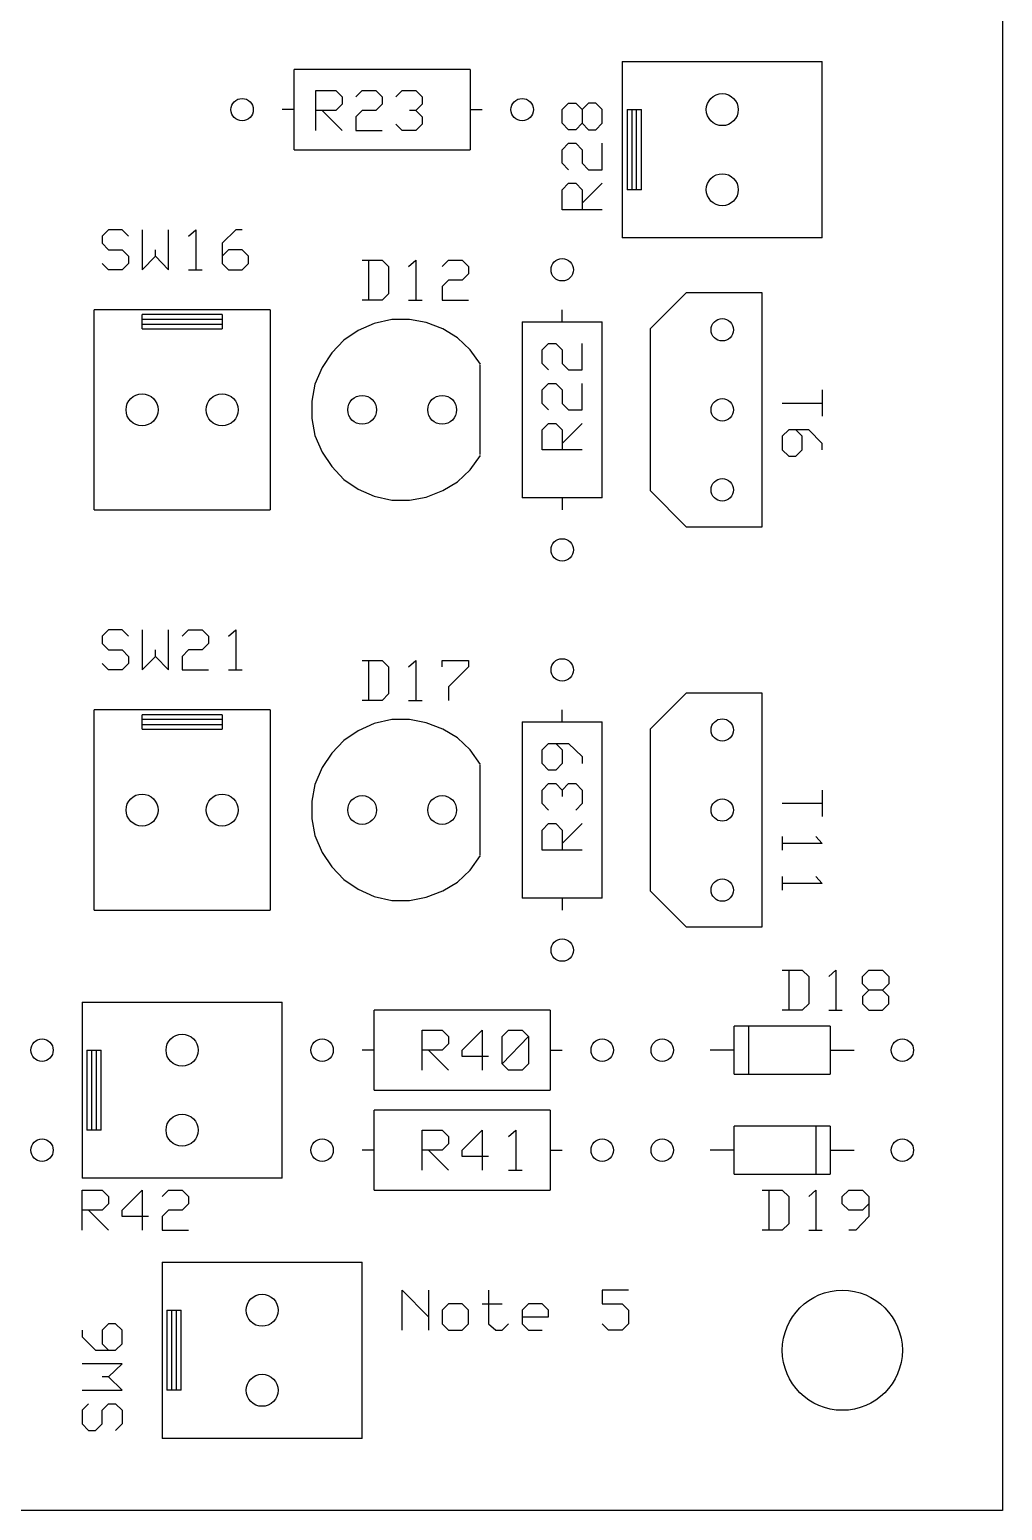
# Model space of a CAD drawing. Extents: x 0 to 5.7, y 0 to 3.7.
# Drawn here: x 4.484 to 5.7, y 0 to 1.85 of the extents above; entities that cross this region are included whole.
import ezdxf

# ---------------------------------------------------------------- set-up
doc = ezdxf.new("R2010")
doc.units = 0
doc.layers.get('0').update_dxf_attribs({"linetype": 'CONTINUOUS'})

msp = doc.modelspace()

# ---------------------------------------------------------------- linework, layer by layer
at = {"color": 7}
for p, q in [((5.7, 3.7), (5.7, 0)), ((4.815, 1.7), (4.815, 1.8)), ((5.035, 1.8), (4.815, 1.8)), ((5.035, 1.8), (5.035, 1.7)), ((5.225, 1.81), (5.475, 1.81)), ((5.225, 1.81), (5.225, 1.59)), ((5.475, 1.59), (5.475, 1.81)), ((4.842, 1.724), (4.842, 1.774)), ((4.842, 1.774), (4.867, 1.774)), ((4.867, 1.774), (4.875, 1.766)), ((4.875, 1.766), (4.875, 1.757)), ((4.892, 1.766), (4.9, 1.774)), ((4.9, 1.774), (4.917, 1.774)), ((4.917, 1.774), (4.925, 1.766)), ((4.925, 1.766), (4.925, 1.757)), ((4.942, 1.766), (4.95, 1.774)), ((4.95, 1.774), (4.967, 1.774)), ((4.967, 1.774), (4.975, 1.766)), ((4.975, 1.766), (4.975, 1.757)), ((5.15, 1.75), (5.158, 1.758)), ((5.158, 1.758), (5.167, 1.758)), ((5.167, 1.758), (5.175, 1.75)), ((5.183, 1.758), (5.175, 1.75)), ((5.192, 1.758), (5.183, 1.758)), ((5.2, 1.75), (5.192, 1.758)), ((4.815, 1.75), (4.8, 1.75)), ((4.867, 1.749), (4.842, 1.749)), ((4.85, 1.749), (4.875, 1.724)), ((4.875, 1.757), (4.867, 1.749)), ((4.9, 1.749), (4.892, 1.741)), ((4.892, 1.741), (4.892, 1.724)), ((4.917, 1.749), (4.9, 1.749)), ((4.925, 1.757), (4.917, 1.749)), ((4.967, 1.749), (4.959, 1.749)), ((4.975, 1.757), (4.967, 1.749)), ((4.967, 1.749), (4.975, 1.741)), ((4.975, 1.741), (4.975, 1.732)), ((5.035, 1.75), (5.05, 1.75)), ((5.15, 1.733), (5.15, 1.75)), ((5.175, 1.75), (5.175, 1.733)), ((5.2, 1.733), (5.2, 1.75)), ((5.231, 1.75), (5.249, 1.75)), ((5.231, 1.75), (5.231, 1.65)), ((5.237, 1.75), (5.243, 1.75)), ((5.237, 1.75), (5.237, 1.65)), ((5.243, 1.65), (5.243, 1.75)), ((5.249, 1.65), (5.249, 1.75)), ((4.892, 1.724), (4.925, 1.724)), ((4.95, 1.724), (4.942, 1.732)), ((4.967, 1.724), (4.95, 1.724)), ((4.975, 1.732), (4.967, 1.724)), ((5.158, 1.725), (5.15, 1.733)), ((5.167, 1.725), (5.158, 1.725)), ((5.175, 1.733), (5.167, 1.725)), ((5.175, 1.733), (5.183, 1.725)), ((5.183, 1.725), (5.192, 1.725)), ((5.192, 1.725), (5.2, 1.733)), ((5.15, 1.7), (5.158, 1.708)), ((5.158, 1.708), (5.167, 1.708)), ((5.167, 1.708), (5.175, 1.7)), ((5.2, 1.675), (5.2, 1.708)), ((4.815, 1.7), (5.035, 1.7)), ((5.15, 1.683), (5.15, 1.7)), ((5.175, 1.7), (5.175, 1.683)), ((5.158, 1.675), (5.15, 1.683)), ((5.175, 1.683), (5.183, 1.675)), ((5.183, 1.675), (5.2, 1.675)), ((5.15, 1.65), (5.158, 1.658)), ((5.15, 1.625), (5.15, 1.65)), ((5.158, 1.658), (5.167, 1.658)), ((5.167, 1.658), (5.175, 1.65)), ((5.175, 1.633), (5.2, 1.658)), ((5.175, 1.65), (5.175, 1.625)), ((5.249, 1.65), (5.231, 1.65)), ((5.243, 1.65), (5.237, 1.65)), ((5.2, 1.625), (5.15, 1.625)), ((4.583, 1.6), (4.575, 1.592)), ((4.575, 1.592), (4.575, 1.583)), ((4.6, 1.6), (4.583, 1.6)), ((4.608, 1.592), (4.6, 1.6)), ((4.625, 1.6), (4.625, 1.55)), ((4.658, 1.55), (4.658, 1.6)), ((4.683, 1.592), (4.692, 1.6)), ((4.692, 1.6), (4.692, 1.55)), ((4.742, 1.6), (4.725, 1.583)), ((4.75, 1.6), (4.742, 1.6)), ((4.575, 1.583), (4.583, 1.575)), ((4.583, 1.575), (4.6, 1.575)), ((4.6, 1.575), (4.608, 1.567)), ((4.642, 1.567), (4.642, 1.575)), ((4.725, 1.583), (4.725, 1.558)), ((4.733, 1.575), (4.725, 1.567)), ((4.75, 1.575), (4.733, 1.575)), ((4.758, 1.567), (4.75, 1.575)), ((5.475, 1.59), (5.225, 1.59)), ((4.583, 1.55), (4.575, 1.558)), ((4.608, 1.558), (4.6, 1.55)), ((4.608, 1.567), (4.608, 1.558)), ((4.625, 1.55), (4.642, 1.567)), ((4.642, 1.567), (4.658, 1.55)), ((4.725, 1.558), (4.733, 1.55)), ((4.75, 1.55), (4.758, 1.558)), ((4.758, 1.558), (4.758, 1.567)), ((4.9, 1.562), (4.925, 1.562)), ((4.908, 1.562), (4.908, 1.512)), ((4.925, 1.562), (4.933, 1.554)), ((4.958, 1.554), (4.967, 1.562)), ((4.967, 1.562), (4.967, 1.512)), ((5, 1.554), (5.008, 1.562)), ((5.008, 1.562), (5.025, 1.562)), ((5.025, 1.562), (5.033, 1.554)), ((4.6, 1.55), (4.583, 1.55)), ((4.683, 1.55), (4.7, 1.55)), ((4.733, 1.55), (4.75, 1.55)), ((4.933, 1.554), (4.933, 1.52)), ((5.008, 1.537), (5, 1.529)), ((5.025, 1.537), (5.008, 1.537)), ((5.033, 1.545), (5.025, 1.537)), ((5.033, 1.554), (5.033, 1.545)), ((4.933, 1.52), (4.925, 1.512)), ((5, 1.529), (5, 1.512)), ((5.305, 1.521), (5.26, 1.476)), ((5.4, 1.521), (5.305, 1.521)), ((5.4, 1.229), (5.4, 1.521)), ((4.565, 1.25), (4.565, 1.5)), ((4.785, 1.5), (4.565, 1.5)), ((4.785, 1.5), (4.785, 1.25)), ((4.925, 1.512), (4.9, 1.512)), ((4.958, 1.512), (4.975, 1.512)), ((5, 1.512), (5.033, 1.512)), ((5.15, 1.485), (5.15, 1.5)), ((4.625, 1.476), (4.625, 1.494)), ((4.725, 1.494), (4.625, 1.494)), ((4.625, 1.482), (4.625, 1.488)), ((4.725, 1.488), (4.625, 1.488)), ((4.625, 1.482), (4.725, 1.482)), ((4.725, 1.494), (4.725, 1.476)), ((4.725, 1.488), (4.725, 1.482)), ((4.915, 1.483), (4.895, 1.474)), ((4.937, 1.488), (4.915, 1.483)), ((4.959, 1.488), (4.937, 1.488)), ((4.98, 1.484), (4.959, 1.488)), ((5.001, 1.476), (4.98, 1.484)), ((5.1, 1.485), (5.2, 1.485)), ((5.1, 1.485), (5.1, 1.265)), ((5.2, 1.265), (5.2, 1.485)), ((4.625, 1.476), (4.725, 1.476)), ((4.877, 1.462), (4.862, 1.446)), ((4.895, 1.474), (4.877, 1.462)), ((5.019, 1.465), (5.001, 1.476)), ((5.035, 1.45), (5.019, 1.465)), ((5.26, 1.476), (5.26, 1.274)), ((4.862, 1.446), (4.85, 1.428)), ((5.048, 1.432), (5.035, 1.45)), ((5.125, 1.45), (5.133, 1.458)), ((5.125, 1.433), (5.125, 1.45)), ((5.133, 1.458), (5.142, 1.458)), ((5.142, 1.458), (5.15, 1.45)), ((5.15, 1.45), (5.15, 1.433)), ((5.175, 1.425), (5.175, 1.458)), ((4.85, 1.428), (4.841, 1.407)), ((5.047, 1.431), (5.047, 1.319)), ((5.133, 1.425), (5.125, 1.433)), ((5.15, 1.433), (5.158, 1.425)), ((5.158, 1.425), (5.175, 1.425)), ((4.841, 1.407), (4.837, 1.386)), ((5.125, 1.4), (5.133, 1.408)), ((5.133, 1.408), (5.142, 1.408)), ((5.142, 1.408), (5.15, 1.4)), ((5.175, 1.375), (5.175, 1.408)), ((5.125, 1.383), (5.125, 1.4)), ((5.15, 1.4), (5.15, 1.383)), ((5.475, 1.4), (5.475, 1.367)), ((4.837, 1.386), (4.837, 1.364)), ((5.133, 1.375), (5.125, 1.383)), ((5.15, 1.383), (5.158, 1.375)), ((5.158, 1.375), (5.175, 1.375)), ((5.475, 1.383), (5.425, 1.383)), ((4.837, 1.364), (4.841, 1.343)), ((5.125, 1.35), (5.133, 1.358)), ((5.133, 1.358), (5.142, 1.358)), ((5.142, 1.358), (5.15, 1.35)), ((5.15, 1.333), (5.175, 1.358)), ((4.841, 1.343), (4.85, 1.322)), ((5.125, 1.325), (5.125, 1.35)), ((5.15, 1.35), (5.15, 1.325)), ((5.433, 1.35), (5.425, 1.342)), ((5.425, 1.342), (5.425, 1.325)), ((5.458, 1.35), (5.433, 1.35)), ((5.45, 1.342), (5.442, 1.35)), ((5.45, 1.325), (5.45, 1.342)), ((5.475, 1.333), (5.458, 1.35)), ((5.475, 1.325), (5.475, 1.333)), ((4.85, 1.322), (4.862, 1.304)), ((5.035, 1.3), (5.048, 1.318)), ((5.175, 1.325), (5.125, 1.325)), ((5.425, 1.325), (5.433, 1.317)), ((5.433, 1.317), (5.442, 1.317)), ((5.442, 1.317), (5.45, 1.325)), ((4.862, 1.304), (4.877, 1.288)), ((5.019, 1.285), (5.035, 1.3)), ((4.877, 1.288), (4.895, 1.276)), ((5.001, 1.274), (5.019, 1.285)), ((4.895, 1.276), (4.915, 1.267)), ((4.915, 1.267), (4.937, 1.262)), ((4.937, 1.262), (4.959, 1.262)), ((4.959, 1.262), (4.98, 1.266)), ((4.98, 1.266), (5.001, 1.274)), ((5.2, 1.265), (5.1, 1.265)), ((5.15, 1.265), (5.15, 1.25)), ((5.26, 1.274), (5.305, 1.229)), ((4.565, 1.25), (4.785, 1.25)), ((5.305, 1.229), (5.4, 1.229)), ((4.583, 1.1), (4.575, 1.092)), ((4.575, 1.092), (4.575, 1.083)), ((4.6, 1.1), (4.583, 1.1)), ((4.608, 1.092), (4.6, 1.1)), ((4.625, 1.1), (4.625, 1.05)), ((4.658, 1.05), (4.658, 1.1)), ((4.675, 1.092), (4.683, 1.1)), ((4.683, 1.1), (4.7, 1.1)), ((4.7, 1.1), (4.708, 1.092)), ((4.708, 1.092), (4.708, 1.083)), ((4.733, 1.092), (4.742, 1.1)), ((4.742, 1.1), (4.742, 1.05)), ((4.575, 1.083), (4.583, 1.075)), ((4.583, 1.075), (4.6, 1.075)), ((4.6, 1.075), (4.608, 1.067)), ((4.642, 1.067), (4.642, 1.075)), ((4.683, 1.075), (4.675, 1.067)), ((4.7, 1.075), (4.683, 1.075)), ((4.708, 1.083), (4.7, 1.075)), ((4.583, 1.05), (4.575, 1.058)), ((4.608, 1.058), (4.6, 1.05)), ((4.608, 1.067), (4.608, 1.058)), ((4.625, 1.05), (4.642, 1.067)), ((4.642, 1.067), (4.658, 1.05)), ((4.675, 1.067), (4.675, 1.05)), ((4.9, 1.062), (4.925, 1.062)), ((4.908, 1.062), (4.908, 1.012)), ((4.925, 1.062), (4.933, 1.054)), ((4.958, 1.054), (4.967, 1.062)), ((4.967, 1.062), (4.967, 1.012)), ((5, 1.054), (5, 1.062)), ((5, 1.062), (5.033, 1.062)), ((5.033, 1.062), (5.033, 1.054)), ((4.6, 1.05), (4.583, 1.05)), ((4.675, 1.05), (4.708, 1.05)), ((4.733, 1.05), (4.75, 1.05)), ((4.933, 1.054), (4.933, 1.02)), ((5.033, 1.054), (5.008, 1.029)), ((4.933, 1.02), (4.925, 1.012)), ((5.008, 1.029), (5.008, 1.012)), ((5.305, 1.021), (5.26, 0.976)), ((5.4, 1.021), (5.305, 1.021)), ((5.4, 0.729), (5.4, 1.021)), ((4.565, 0.75), (4.565, 1)), ((4.785, 1), (4.565, 1)), ((4.785, 1), (4.785, 0.75)), ((4.925, 1.012), (4.9, 1.012)), ((4.958, 1.012), (4.975, 1.012)), ((5.15, 0.985), (5.15, 1)), ((4.625, 0.976), (4.625, 0.994)), ((4.725, 0.994), (4.625, 0.994)), ((4.625, 0.982), (4.625, 0.988)), ((4.725, 0.988), (4.625, 0.988)), ((4.625, 0.982), (4.725, 0.982)), ((4.725, 0.994), (4.725, 0.976)), ((4.725, 0.988), (4.725, 0.982)), ((4.915, 0.983), (4.895, 0.974)), ((4.937, 0.988), (4.915, 0.983)), ((4.959, 0.988), (4.937, 0.988)), ((4.98, 0.984), (4.959, 0.988)), ((5.001, 0.976), (4.98, 0.984)), ((5.1, 0.985), (5.2, 0.985)), ((5.1, 0.985), (5.1, 0.765)), ((5.2, 0.765), (5.2, 0.985)), ((4.625, 0.976), (4.725, 0.976)), ((4.895, 0.974), (4.877, 0.962)), ((5.019, 0.965), (5.001, 0.976)), ((5.035, 0.95), (5.019, 0.965)), ((5.26, 0.976), (5.26, 0.774)), ((4.862, 0.946), (4.85, 0.928)), ((4.877, 0.962), (4.862, 0.946)), ((5.048, 0.932), (5.035, 0.95)), ((5.125, 0.95), (5.133, 0.958)), ((5.125, 0.933), (5.125, 0.95)), ((5.133, 0.958), (5.158, 0.958)), ((5.142, 0.958), (5.15, 0.95)), ((5.15, 0.95), (5.15, 0.933)), ((5.158, 0.958), (5.175, 0.942)), ((4.85, 0.928), (4.841, 0.907)), ((5.047, 0.931), (5.047, 0.819)), ((5.133, 0.925), (5.125, 0.933)), ((5.15, 0.933), (5.142, 0.925)), ((5.175, 0.942), (5.175, 0.933)), ((4.841, 0.907), (4.837, 0.886)), ((5.125, 0.9), (5.133, 0.908)), ((5.142, 0.925), (5.133, 0.925)), ((5.133, 0.908), (5.142, 0.908)), ((5.142, 0.908), (5.15, 0.9)), ((5.15, 0.9), (5.158, 0.908)), ((5.158, 0.908), (5.167, 0.908)), ((5.167, 0.908), (5.175, 0.9)), ((5.125, 0.883), (5.125, 0.9)), ((5.15, 0.9), (5.15, 0.892)), ((5.175, 0.9), (5.175, 0.883)), ((5.475, 0.9), (5.475, 0.867)), ((4.837, 0.886), (4.837, 0.864)), ((5.133, 0.875), (5.125, 0.883)), ((5.175, 0.883), (5.167, 0.875)), ((5.475, 0.883), (5.425, 0.883)), ((4.837, 0.864), (4.841, 0.843)), ((5.125, 0.85), (5.133, 0.858)), ((5.133, 0.858), (5.142, 0.858)), ((5.142, 0.858), (5.15, 0.85)), ((5.15, 0.833), (5.175, 0.858)), ((4.841, 0.843), (4.85, 0.822)), ((5.125, 0.825), (5.125, 0.85)), ((5.15, 0.85), (5.15, 0.825)), ((5.425, 0.842), (5.425, 0.825)), ((5.475, 0.833), (5.425, 0.833)), ((5.467, 0.842), (5.475, 0.833)), ((4.85, 0.822), (4.862, 0.804)), ((5.035, 0.8), (5.048, 0.818)), ((5.175, 0.825), (5.125, 0.825)), ((4.862, 0.804), (4.877, 0.788)), ((5.019, 0.785), (5.035, 0.8)), ((4.877, 0.788), (4.895, 0.776)), ((5.001, 0.774), (5.019, 0.785)), ((5.425, 0.792), (5.425, 0.775)), ((5.475, 0.783), (5.425, 0.783)), ((5.467, 0.792), (5.475, 0.783)), ((4.895, 0.776), (4.915, 0.767)), ((4.915, 0.767), (4.937, 0.762)), ((4.937, 0.762), (4.959, 0.762)), ((4.959, 0.762), (4.98, 0.766)), ((4.98, 0.766), (5.001, 0.774)), ((5.2, 0.765), (5.1, 0.765)), ((5.15, 0.765), (5.15, 0.75)), ((5.26, 0.774), (5.305, 0.729)), ((4.565, 0.75), (4.785, 0.75)), ((5.305, 0.729), (5.4, 0.729)), ((5.425, 0.675), (5.45, 0.675)), ((5.433, 0.675), (5.433, 0.625)), ((5.45, 0.675), (5.458, 0.667)), ((5.458, 0.667), (5.458, 0.633)), ((5.483, 0.667), (5.492, 0.675)), ((5.492, 0.675), (5.492, 0.625)), ((5.525, 0.667), (5.533, 0.675)), ((5.525, 0.658), (5.525, 0.667)), ((5.533, 0.675), (5.55, 0.675)), ((5.55, 0.675), (5.558, 0.667)), ((5.558, 0.667), (5.558, 0.658)), ((5.533, 0.65), (5.525, 0.658)), ((5.533, 0.65), (5.525, 0.642)), ((5.55, 0.65), (5.533, 0.65)), ((5.558, 0.658), (5.55, 0.65)), ((5.558, 0.642), (5.55, 0.65)), ((4.55, 0.635), (4.8, 0.635)), ((4.55, 0.635), (4.55, 0.415)), ((4.8, 0.415), (4.8, 0.635)), ((5.458, 0.633), (5.45, 0.625)), ((5.525, 0.642), (5.525, 0.633)), ((5.525, 0.633), (5.533, 0.625)), ((5.55, 0.625), (5.558, 0.633)), ((5.558, 0.633), (5.558, 0.642)), ((4.915, 0.525), (4.915, 0.625)), ((5.135, 0.625), (4.915, 0.625)), ((5.135, 0.625), (5.135, 0.525)), ((5.45, 0.625), (5.425, 0.625)), ((5.483, 0.625), (5.5, 0.625)), ((5.533, 0.625), (5.55, 0.625)), ((4.975, 0.55), (4.975, 0.6)), ((4.975, 0.6), (5, 0.6)), ((5, 0.6), (5.008, 0.592)), ((5.025, 0.575), (5.05, 0.6)), ((5.05, 0.6), (5.05, 0.55)), ((5.075, 0.592), (5.083, 0.6)), ((5.083, 0.6), (5.1, 0.6)), ((5.1, 0.6), (5.108, 0.592)), ((5.365, 0.545), (5.365, 0.605)), ((5.485, 0.605), (5.365, 0.605)), ((5.383, 0.545), (5.383, 0.605)), ((5.485, 0.605), (5.485, 0.545)), ((4.556, 0.575), (4.574, 0.575)), ((4.556, 0.575), (4.556, 0.475)), ((4.562, 0.575), (4.568, 0.575)), ((4.562, 0.575), (4.562, 0.475)), ((4.568, 0.475), (4.568, 0.575)), ((4.574, 0.475), (4.574, 0.575)), ((4.915, 0.575), (4.9, 0.575)), ((5, 0.575), (4.975, 0.575)), ((4.983, 0.575), (5.008, 0.55)), ((5.008, 0.583), (5, 0.575)), ((5.008, 0.592), (5.008, 0.583)), ((5.025, 0.567), (5.025, 0.575)), ((5.075, 0.558), (5.075, 0.592)), ((5.075, 0.558), (5.108, 0.592)), ((5.108, 0.592), (5.108, 0.558)), ((5.135, 0.575), (5.15, 0.575)), ((5.365, 0.575), (5.335, 0.575)), ((5.485, 0.575), (5.515, 0.575)), ((5.058, 0.567), (5.025, 0.567)), ((5.083, 0.55), (5.075, 0.558)), ((5.108, 0.558), (5.1, 0.55)), ((5.1, 0.55), (5.083, 0.55)), ((5.365, 0.545), (5.485, 0.545)), ((4.915, 0.525), (5.135, 0.525)), ((4.915, 0.4), (4.915, 0.5)), ((5.135, 0.5), (4.915, 0.5)), ((5.135, 0.5), (5.135, 0.4)), ((4.574, 0.475), (4.556, 0.475)), ((4.568, 0.475), (4.562, 0.475)), ((4.975, 0.425), (4.975, 0.475)), ((4.975, 0.475), (5, 0.475)), ((5, 0.475), (5.008, 0.467)), ((5.008, 0.467), (5.008, 0.458)), ((5.025, 0.45), (5.05, 0.475)), ((5.05, 0.475), (5.05, 0.425)), ((5.083, 0.467), (5.092, 0.475)), ((5.092, 0.475), (5.092, 0.425)), ((5.365, 0.42), (5.365, 0.48)), ((5.485, 0.48), (5.365, 0.48)), ((5.467, 0.48), (5.467, 0.42)), ((5.485, 0.48), (5.485, 0.42)), ((4.915, 0.45), (4.9, 0.45)), ((5, 0.45), (4.975, 0.45)), ((4.983, 0.45), (5.008, 0.425)), ((5.008, 0.458), (5, 0.45)), ((5.025, 0.442), (5.025, 0.45)), ((5.135, 0.45), (5.15, 0.45)), ((5.365, 0.45), (5.335, 0.45)), ((5.485, 0.45), (5.515, 0.45)), ((5.058, 0.442), (5.025, 0.442)), ((4.8, 0.415), (4.55, 0.415)), ((5.083, 0.425), (5.1, 0.425)), ((5.365, 0.42), (5.485, 0.42)), ((4.55, 0.35), (4.55, 0.4)), ((4.55, 0.4), (4.575, 0.4)), ((4.575, 0.4), (4.583, 0.392)), ((4.583, 0.392), (4.583, 0.383)), ((4.6, 0.375), (4.625, 0.4)), ((4.625, 0.4), (4.625, 0.35)), ((4.65, 0.392), (4.658, 0.4)), ((4.658, 0.4), (4.675, 0.4)), ((4.675, 0.4), (4.683, 0.392)), ((4.683, 0.392), (4.683, 0.383)), ((4.915, 0.4), (5.135, 0.4)), ((5.4, 0.4), (5.425, 0.4)), ((5.408, 0.4), (5.408, 0.35)), ((5.425, 0.4), (5.433, 0.392)), ((5.433, 0.392), (5.433, 0.358)), ((5.458, 0.392), (5.467, 0.4)), ((5.467, 0.4), (5.467, 0.35)), ((5.5, 0.392), (5.508, 0.4)), ((5.5, 0.383), (5.5, 0.392)), ((5.508, 0.4), (5.525, 0.4)), ((5.525, 0.4), (5.533, 0.392)), ((5.533, 0.392), (5.533, 0.367)), ((4.575, 0.375), (4.55, 0.375)), ((4.558, 0.375), (4.583, 0.35)), ((4.583, 0.383), (4.575, 0.375)), ((4.6, 0.367), (4.6, 0.375)), ((4.658, 0.375), (4.65, 0.367)), ((4.675, 0.375), (4.658, 0.375)), ((4.683, 0.383), (4.675, 0.375)), ((5.508, 0.375), (5.5, 0.383)), ((5.525, 0.375), (5.508, 0.375)), ((5.533, 0.383), (5.525, 0.375)), ((4.633, 0.367), (4.6, 0.367)), ((4.65, 0.367), (4.65, 0.35)), ((5.433, 0.358), (5.425, 0.35)), ((5.533, 0.367), (5.517, 0.35)), ((4.65, 0.35), (4.683, 0.35)), ((5.425, 0.35), (5.4, 0.35)), ((5.458, 0.35), (5.475, 0.35)), ((5.517, 0.35), (5.508, 0.35)), ((4.65, 0.31), (4.9, 0.31)), ((4.65, 0.31), (4.65, 0.09)), ((4.9, 0.09), (4.9, 0.31)), ((4.95, 0.225), (4.95, 0.275)), ((4.95, 0.275), (4.983, 0.242)), ((4.983, 0.275), (4.983, 0.225)), ((5.058, 0.275), (5.058, 0.233)), ((5.233, 0.275), (5.2, 0.275)), ((5.2, 0.275), (5.2, 0.258)), ((4.656, 0.25), (4.674, 0.25)), ((4.656, 0.25), (4.656, 0.15)), ((4.662, 0.25), (4.668, 0.25)), ((4.662, 0.25), (4.662, 0.15)), ((4.668, 0.15), (4.668, 0.25)), ((4.674, 0.15), (4.674, 0.25)), ((5.008, 0.258), (5, 0.25)), ((5, 0.25), (5, 0.233)), ((5.025, 0.258), (5.008, 0.258)), ((5.033, 0.25), (5.025, 0.258)), ((5.033, 0.233), (5.033, 0.25)), ((5.05, 0.258), (5.075, 0.258)), ((5.108, 0.258), (5.1, 0.25)), ((5.1, 0.25), (5.1, 0.233)), ((5.1, 0.242), (5.133, 0.242)), ((5.125, 0.258), (5.108, 0.258)), ((5.133, 0.25), (5.125, 0.258)), ((5.133, 0.242), (5.133, 0.25)), ((5.2, 0.258), (5.225, 0.258)), ((5.225, 0.258), (5.233, 0.25)), ((5.233, 0.25), (5.233, 0.233)), ((4.55, 0.225), (4.55, 0.217)), ((4.583, 0.233), (4.575, 0.225)), ((4.575, 0.225), (4.575, 0.208)), ((4.592, 0.233), (4.583, 0.233)), ((4.6, 0.225), (4.592, 0.233)), ((4.6, 0.208), (4.6, 0.225)), ((5, 0.233), (5.008, 0.225)), ((5.008, 0.225), (5.025, 0.225)), ((5.025, 0.225), (5.033, 0.233)), ((5.058, 0.233), (5.067, 0.225)), ((5.067, 0.225), (5.075, 0.225)), ((5.075, 0.225), (5.083, 0.233)), ((5.1, 0.233), (5.108, 0.225)), ((5.108, 0.225), (5.125, 0.225)), ((5.208, 0.225), (5.2, 0.233)), ((5.225, 0.225), (5.208, 0.225)), ((5.233, 0.233), (5.225, 0.225)), ((4.55, 0.217), (4.567, 0.2)), ((4.575, 0.208), (4.583, 0.2)), ((4.592, 0.2), (4.6, 0.208)), ((4.567, 0.2), (4.592, 0.2)), ((4.6, 0.183), (4.55, 0.183)), ((4.583, 0.167), (4.575, 0.167)), ((4.583, 0.167), (4.6, 0.183)), ((4.6, 0.15), (4.583, 0.167)), ((4.55, 0.15), (4.6, 0.15)), ((4.674, 0.15), (4.656, 0.15)), ((4.668, 0.15), (4.662, 0.15)), ((4.558, 0.133), (4.55, 0.125)), ((4.575, 0.125), (4.583, 0.133)), ((4.583, 0.133), (4.592, 0.133)), ((4.592, 0.133), (4.6, 0.125)), ((4.55, 0.125), (4.55, 0.108)), ((4.575, 0.108), (4.575, 0.125)), ((4.6, 0.125), (4.6, 0.108)), ((4.55, 0.108), (4.558, 0.1)), ((4.558, 0.1), (4.567, 0.1)), ((4.567, 0.1), (4.575, 0.108)), ((4.6, 0.108), (4.592, 0.1)), ((4.9, 0.09), (4.65, 0.09)), ((5.7, 0), (0, 0))]:
    msp.add_line(p, q, dxfattribs=at)
for centre, radius in [((4.75, 1.75), 0.014), ((5.1, 1.75), 0.014), ((5.35, 1.75), 0.02), ((5.35, 1.65), 0.02), ((5.15, 1.55), 0.014), ((5.35, 1.475), 0.014), ((4.625, 1.375), 0.02), ((4.725, 1.375), 0.02), ((4.9, 1.375), 0.018), ((5, 1.375), 0.018), ((5.35, 1.375), 0.014), ((5.35, 1.275), 0.014), ((5.15, 1.2), 0.014), ((5.15, 1.05), 0.014), ((5.35, 0.975), 0.014), ((4.625, 0.875), 0.02), ((4.725, 0.875), 0.02), ((4.9, 0.875), 0.018), ((5, 0.875), 0.018), ((5.35, 0.875), 0.014), ((5.35, 0.775), 0.014), ((5.15, 0.7), 0.014), ((4.675, 0.575), 0.02), ((4.5, 0.575), 0.014), ((4.85, 0.575), 0.014), ((5.2, 0.575), 0.014), ((5.275, 0.575), 0.014), ((5.575, 0.575), 0.014), ((4.675, 0.475), 0.02), ((4.5, 0.45), 0.014), ((4.85, 0.45), 0.014), ((5.2, 0.45), 0.014), ((5.275, 0.45), 0.014), ((5.575, 0.45), 0.014), ((4.775, 0.25), 0.02), ((5.5, 0.2), 0.075), ((4.775, 0.15), 0.02)]:
    msp.add_circle(centre, radius, dxfattribs=at)

doc.saveas('drawing.dxf')
